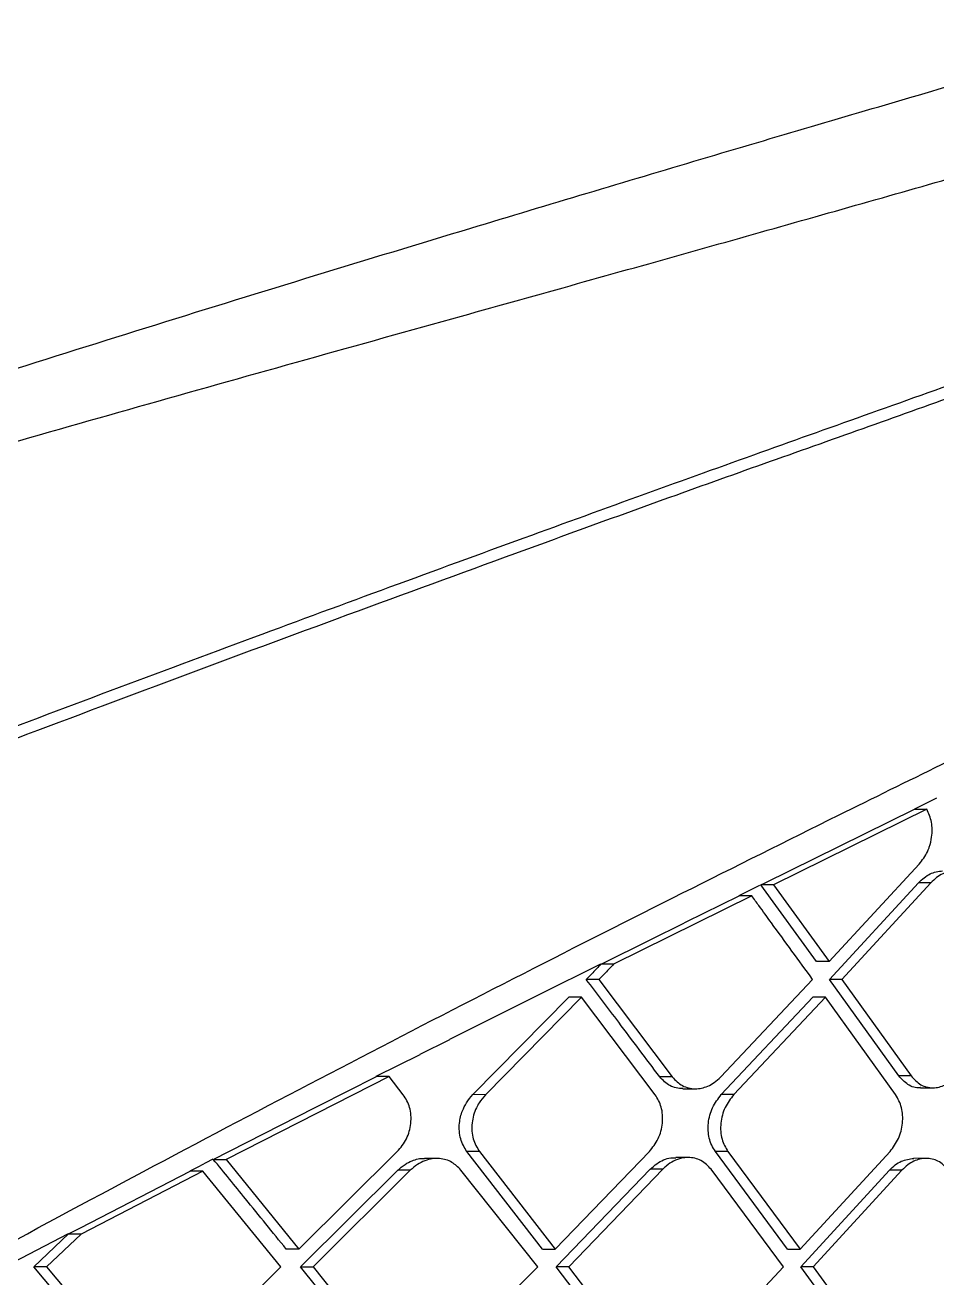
# Model space of a CAD drawing. Extents: x 525 to 609, y 649 to 778.
# Drawn here: x 535.726 to 536.858, y 721.692 to 723.248 of the extents above; entities that cross this region are included whole.
import ezdxf

# ---------------------------------------------------------------- set-up
doc = ezdxf.new("R2010")
doc.units = 0
doc.header["$MEASUREMENT"] = 0
doc.layers.add('1', color=4, linetype='Continuous')

# ---------------------------------------------------------------- blocks, each defined once
blk = doc.blocks.new('JETSETTER')
at = {"layer": '1', "color": 3, "linetype": 'Continuous', "lineweight": 25}
for p, q in [((11.7182, 53.1497), (11.5281, 53.0557)), ((11.641, 53.1193), (11.7031, 53.1499)), ((11.7028, 53.1497), (11.7182, 53.1497)), ((11.7033, 53.1504), (11.7306, 53.1639)), ((11.5175, 53.0582), (11.641, 53.1193)), ((11.5971, 52.9605), (11.709, 53.0816)), ((11.5124, 53.0557), (11.5175, 53.0582)), ((11.5974, 52.9385), (11.7079, 53.0585)), ((11.7234, 53.0585), (11.6129, 52.9385)), ((11.7234, 53.0585), (11.7079, 53.0585)), ((11.501, 53.0423), (11.3296, 52.9572)), ((11.4197, 53.0098), (11.4854, 53.0423)), ((11.4853, 53.0427), (11.5109, 53.0554)), ((11.501, 53.0423), (11.4854, 53.0423)), ((11.5816, 52.9605), (11.5125, 53.0557)), ((11.5281, 53.0557), (11.5125, 53.0557)), ((11.5281, 53.0557), (11.5971, 52.9605)), ((11.4152, 53.0075), (11.4197, 53.0098)), ((11.3765, 52.9883), (11.4152, 53.0075)), ((11.314, 52.9573), (11.3765, 52.9883)), ((11.2374, 52.9196), (11.3139, 52.9577)), ((11.3296, 52.9572), (11.314, 52.9573)), ((11.5971, 52.9605), (11.5816, 52.9605)), ((11.3113, 52.9384), (11.2957, 52.9385)), ((11.3113, 52.9384), (11.4024, 52.8173)), ((11.4625, 52.8173), (11.5766, 52.9385)), ((11.6834, 52.8186), (11.5974, 52.9385)), ((11.6129, 52.9385), (11.5975, 52.9385)), ((11.6129, 52.9385), (11.6989, 52.8186)), ((11.1264, 52.8641), (11.2374, 52.9195)), ((11.155, 52.7954), (11.2742, 52.9165)), ((11.2898, 52.9164), (11.1707, 52.7953)), ((11.2898, 52.9164), (11.2742, 52.9165)), ((11.3813, 52.7953), (11.2898, 52.9164)), ((11.4632, 52.7954), (11.577, 52.9165)), ((11.5925, 52.9165), (11.4787, 52.7954)), ((11.5925, 52.9165), (11.577, 52.9165)), ((11.6796, 52.7954), (11.5925, 52.9165)), ((11.0895, 52.8455), (11.1264, 52.864)), ((11.0351, 52.8182), (11.0895, 52.8454)), ((11.0509, 52.8177), (10.8486, 52.715)), ((10.9632, 52.7813), (11.0353, 52.8178)), ((11.0509, 52.8177), (11.0353, 52.8178)), ((11.0686, 52.7953), (11.0509, 52.8177)), ((11.4024, 52.8173), (11.3869, 52.8174)), ((11.6989, 52.8186), (11.6834, 52.8186)), ((11.1707, 52.7953), (11.155, 52.7954)), ((11.4154, 52.8027), (11.4309, 52.8027)), ((11.4787, 52.7954), (11.4633, 52.7954)), ((11.7106, 52.804), (11.726, 52.8039)), ((10.8328, 52.715), (10.9585, 52.7789)), ((10.9585, 52.7789), (10.9632, 52.7813)), ((10.824, 52.7111), (10.8326, 52.7155)), ((10.8329, 52.715), (10.8486, 52.715)), ((10.8486, 52.715), (10.9391, 52.6035)), ((10.9391, 52.6035), (11.0611, 52.7246)), ((11.1104, 52.7161), (11.0949, 52.7162)), ((11.2414, 52.6036), (11.1476, 52.7247)), ((11.1632, 52.7246), (11.1476, 52.7247)), ((11.1632, 52.7246), (11.257, 52.6035)), ((11.257, 52.6035), (11.374, 52.7246)), ((11.4223, 52.7173), (11.4067, 52.7173)), ((11.5456, 52.6036), (11.456, 52.7247)), ((11.4715, 52.7247), (11.4561, 52.7247)), ((11.4715, 52.7247), (11.5611, 52.6036)), ((11.5611, 52.6036), (11.6727, 52.7247)), ((11.7177, 52.7162), (11.7021, 52.7163)), ((10.6679, 52.6302), (10.8041, 52.7003)), ((10.82, 52.7003), (10.6686, 52.6223)), ((10.804, 52.7007), (10.8149, 52.7063)), ((10.82, 52.7003), (10.8042, 52.7004)), ((10.8148, 52.7063), (10.824, 52.711)), ((10.9168, 52.5815), (10.82, 52.7003)), ((10.9411, 52.5816), (11.0617, 52.7015)), ((11.0773, 52.7015), (10.9568, 52.5815)), ((11.0773, 52.7015), (11.0617, 52.7015)), ((11.2356, 52.5815), (11.14, 52.7018)), ((11.2584, 52.5816), (11.375, 52.7027)), ((11.2739, 52.5815), (11.3906, 52.7027)), ((11.3906, 52.7027), (11.375, 52.7027)), ((11.5406, 52.5816), (11.4507, 52.7027)), ((11.5618, 52.5817), (11.672, 52.7016)), ((11.6874, 52.7016), (11.5773, 52.5816)), ((11.6874, 52.7016), (11.672, 52.7016)), ((10.5472, 52.5678), (10.6529, 52.6229)), ((10.61, 52.5816), (10.653, 52.6227)), ((10.6686, 52.6223), (10.6259, 52.5815)), ((10.6686, 52.6223), (10.6528, 52.6223)), ((10.653, 52.6225), (10.6679, 52.6302)), ((10.9391, 52.6035), (10.9233, 52.6036)), ((11.2414, 52.6036), (11.257, 52.6035)), ((11.5456, 52.6036), (11.5611, 52.6036)), ((10.7116, 52.4605), (10.61, 52.5816)), ((10.6259, 52.5816), (10.61, 52.5816)), ((10.6259, 52.5816), (10.7274, 52.4604)), ((10.7931, 52.4604), (10.9168, 52.5815)), ((11.0372, 52.4616), (10.9411, 52.5816)), ((10.9411, 52.5816), (10.9568, 52.5815)), ((10.9568, 52.5815), (11.0528, 52.4616)), ((11.1155, 52.4612), (11.2356, 52.5815)), ((11.3511, 52.4605), (11.2584, 52.5816)), ((11.3666, 52.4604), (11.2739, 52.5815)), ((11.427, 52.4605), (11.5406, 52.5816)), ((11.6496, 52.4617), (11.5618, 52.5816)), ((11.5773, 52.5816), (11.5618, 52.5816)), ((11.5773, 52.5816), (11.665, 52.4617))]:
    blk.add_line(p, q, dxfattribs=at)
at = {"layer": '1', "color": 3, "linetype": 'Continuous', "lineweight": 25, "flags": 128}
blk.add_lwpolyline([(11.2739, 52.5815), (11.2652, 52.5816), (11.2584, 52.5816)], dxfattribs=at)
at = {"layer": '1', "color": 3, "linetype": 'Continuous', "lineweight": 25}
for points, knots in [([(12.8151, 54.7959), (12.7584, 54.7928), (12.6426, 54.7865), (12.4467, 54.7677), (12.2453, 54.7441), (12.0464, 54.7162), (11.8535, 54.6856), (11.6688, 54.6534), (11.4858, 54.6189), (11.3077, 54.5829), (11.1368, 54.5464), (10.977, 54.5106), (10.8196, 54.4739), (10.6563, 54.4345), (10.4655, 54.3868), (10.2449, 54.3295), (9.9922, 54.2611), (9.7331, 54.1883), (9.4821, 54.1155), (9.2858, 54.0571), (9.1452, 54.0145), (9.0524, 53.9863), (8.9667, 53.9599), (8.8757, 53.9318), (8.7632, 53.8968), (8.6136, 53.8498), (8.4337, 53.7928), (8.3033, 53.7508), (8.2366, 53.7294)], [0, 0, 0, 0, 0.056303, 0.114876, 0.169259, 0.219762, 0.26657, 0.309805, 0.349519, 0.391386, 0.428222, 0.460718, 0.493528, 0.527431, 0.562323, 0.610808, 0.661171, 0.713486, 0.763922, 0.808021, 0.827362, 0.845179, 0.861467, 0.876681, 0.897434, 0.925925, 0.96216, 1, 1, 1, 1]), ([(8.2705, 53.6632), (8.4182, 53.7125), (8.7131, 53.811), (9.1499, 53.9537), (9.5806, 54.0898), (10.0042, 54.2174), (10.421, 54.3352), (10.8298, 54.4419), (11.2275, 54.5357), (11.6094, 54.6144), (11.9405, 54.672), (12.2238, 54.712), (12.4631, 54.7386), (12.6876, 54.756), (12.8181, 54.7607), (12.8834, 54.763)], [0, 0, 0, 0, 0.083389, 0.166545, 0.249266, 0.331862, 0.414655, 0.498053, 0.581911, 0.665728, 0.748938, 0.811246, 0.87376, 0.936869, 1, 1, 1, 1]), ([(8.5462, 53.9503), (8.5637, 53.9548), (8.5987, 53.9638), (8.6511, 53.9773), (8.7033, 53.9906), (8.7552, 54.0039), (8.8069, 54.0171), (8.8584, 54.0301), (8.9097, 54.0431), (8.9608, 54.056), (9.0117, 54.0688), (9.0624, 54.0816), (9.192, 54.114), (9.3975, 54.1649), (9.6773, 54.233), (9.9503, 54.298), (10.1546, 54.3457), (10.2919, 54.3773), (10.3672, 54.3945), (10.4412, 54.4113), (10.514, 54.4277), (10.5855, 54.4437), (10.6557, 54.4593), (10.7017, 54.4695), (10.7246, 54.4745)], [0, 0, 0, 0, 0.022384, 0.044727, 0.067028, 0.089291, 0.111515, 0.133702, 0.155854, 0.177971, 0.200055, 0.222107, 0.244128, 0.36986, 0.493745, 0.621212, 0.746274, 0.783195, 0.819876, 0.856325, 0.892552, 0.928567, 0.964379, 1, 1, 1, 1]), ([(8.7458, 53.0655), (8.8804, 53.1148), (9.1501, 53.2135), (9.5558, 53.3555), (9.961, 53.4937), (10.3643, 53.6261), (10.7637, 53.7527), (11.1235, 53.8628), (11.4397, 53.9574), (11.7112, 54.0375), (11.9648, 54.1112), (12.1954, 54.1792), (12.4028, 54.2397), (12.5877, 54.2928), (12.7543, 54.3394), (12.8525, 54.3665), (12.9016, 54.3801)], [0, 0, 0, 0, 0.082589, 0.165416, 0.24837, 0.331192, 0.414034, 0.497446, 0.56062, 0.623394, 0.686188, 0.749611, 0.812567, 0.875073, 0.937549, 1, 1, 1, 1]), ([(8.757, 53.0333), (8.8899, 53.0789), (9.1561, 53.1703), (9.5574, 53.2987), (9.9586, 53.4226), (10.3583, 53.5407), (10.7546, 53.6541), (11.1123, 53.754), (11.4275, 53.8421), (11.699, 53.9189), (11.9532, 53.9924), (12.1846, 54.0628), (12.3917, 54.1285), (12.5752, 54.1885), (12.739, 54.2443), (12.8355, 54.2771), (12.8837, 54.2934)], [0, 0, 0, 0, 0.082411, 0.164951, 0.247638, 0.330248, 0.412935, 0.496232, 0.559503, 0.622548, 0.685579, 0.749219, 0.81255, 0.875197, 0.937632, 1, 1, 1, 1]), ([(9.0568, 52.6339), (9.1761, 52.6852), (9.4209, 52.7904), (9.7859, 52.94), (10.157, 53.0879), (10.5219, 53.2284), (10.8796, 53.3624), (11.1598, 53.4653), (11.3681, 53.5411), (11.5119, 53.5928), (11.6525, 53.643), (11.7882, 53.6911), (11.9169, 53.7378), (12.0405, 53.7819), (12.1581, 53.8227), (12.2687, 53.8618), (12.3664, 53.8972), (12.4518, 53.9282), (12.5324, 53.9567), (12.6083, 53.9834), (12.6884, 54.0126), (12.764, 54.0436), (12.8142, 54.0599), (12.837, 54.0673)], [0, 0, 0, 0, 0.082249, 0.168725, 0.250938, 0.337838, 0.421226, 0.501438, 0.538138, 0.573957, 0.608923, 0.645818, 0.681064, 0.714276, 0.751294, 0.786327, 0.81865, 0.848238, 0.87506, 0.90615, 0.934321, 0.970126, 1, 1, 1, 1]), ([(12.837, 54.0668), (12.7887, 54.0487), (12.6922, 54.0125), (12.5306, 53.9518), (12.3535, 53.8843), (12.1582, 53.8101), (11.9429, 53.7326), (11.7098, 53.6467), (11.4634, 53.5603), (11.158, 53.4492), (10.7896, 53.3139), (10.3604, 53.1513), (9.9278, 52.9814), (9.4946, 52.805), (9.2067, 52.6813), (9.0628, 52.6195)], [0, 0, 0, 0, 0.062561, 0.125095, 0.187382, 0.249789, 0.312754, 0.37631, 0.439125, 0.501607, 0.601699, 0.701611, 0.80118, 0.900668, 1, 1, 1, 1]), ([(9.9738, 52.2694), (10.1133, 52.3497), (10.393, 52.5107), (10.8101, 52.7352), (11.2181, 52.9472), (11.569, 53.1231), (11.8616, 53.2667), (12.0982, 53.3814), (12.3209, 53.4883), (12.5274, 53.5873), (12.7184, 53.6789), (12.8269, 53.7319), (12.881, 53.7583)], [0, 0, 0, 0, 0.128088, 0.256805, 0.38361, 0.50883, 0.593008, 0.67492, 0.754537, 0.836903, 0.918629, 1, 1, 1, 1]), ([(11.709, 53.0816), (11.7127, 53.0865), (11.7169, 53.0919), (11.7202, 53.0996), (11.7225, 53.1055), (11.7252, 53.1171), (11.7252, 53.1341), (11.7206, 53.1445), (11.7182, 53.1497)], [0, 0, 0, 0, 0.24967, 0.279536, 0.331357, 0.500499, 0.750435, 1, 1, 1, 1]), ([(11.7079, 53.0585), (11.7126, 53.0627), (11.7218, 53.0711), (11.7326, 53.0725), (11.738, 53.0731)], [0, 0, 0, 0, 0.504663, 1, 1, 1, 1]), ([(11.78, 53.0588), (11.7782, 53.061), (11.7746, 53.0654), (11.7659, 53.0713), (11.7534, 53.0744), (11.7402, 53.0711), (11.7302, 53.0652), (11.7257, 53.0607), (11.7234, 53.0585)], [0, 0, 0, 0, 0.129851, 0.256576, 0.500027, 0.739827, 0.867449, 1, 1, 1, 1]), ([(11.5766, 52.9385), (11.5595, 52.9619), (11.5373, 52.9924), (11.5121, 53.027), (11.504, 53.0382), (11.501, 53.0423)], [0, 0, 0, 0, 0.6756649, 0.8817556, 1, 1, 1, 1]), ([(11.314, 52.9573), (11.3106, 52.9538), (11.3045, 52.9475), (11.2984, 52.9412), (11.2957, 52.9385)], [0, 0, 0, 0, 0.5600059, 1, 1, 1, 1]), ([(11.3296, 52.9572), (11.3262, 52.9537), (11.3201, 52.9475), (11.314, 52.9412), (11.3113, 52.9384)], [0, 0, 0, 0, 0.560005, 1, 1, 1, 1]), ([(11.3869, 52.8174), (11.3699, 52.84), (11.3397, 52.8803), (11.3091, 52.9207), (11.2957, 52.9385)], [0, 0, 0, 0, 0.559996, 1, 1, 1, 1]), ([(11.4154, 52.8028), (11.4126, 52.803), (11.4071, 52.8033), (11.3968, 52.8072), (11.3908, 52.8133), (11.3869, 52.8174)], [0, 0, 0, 0, 0.249456, 0.504097, 1, 1, 1, 1]), ([(11.4024, 52.8173), (11.4063, 52.8132), (11.4123, 52.807), (11.4227, 52.8034), (11.4333, 52.8021), (11.4444, 52.8045), (11.4549, 52.8102), (11.4599, 52.8149), (11.4625, 52.8173)], [0, 0, 0, 0, 0.246465, 0.372345, 0.499788, 0.727716, 0.8584, 1, 1, 1, 1]), ([(11.7106, 52.8042), (11.7103, 52.8041), (11.7048, 52.8029), (11.6943, 52.8072), (11.687, 52.8148), (11.6834, 52.8186)], [0, 0, 0, 0, 0.027847, 0.519805, 1, 1, 1, 1]), ([(11.6989, 52.8186), (11.7027, 52.8144), (11.7102, 52.8063), (11.7257, 52.8028), (11.7389, 52.8057), (11.7489, 52.8116), (11.7534, 52.816), (11.7557, 52.8182)], [0, 0, 0, 0, 0.252858, 0.499319, 0.738816, 0.8668, 1, 1, 1, 1]), ([(11.0611, 52.7246), (11.0653, 52.7297), (11.0736, 52.7398), (11.0782, 52.7566), (11.0784, 52.7698), (11.0764, 52.7826), (11.0717, 52.7903), (11.0686, 52.7953)], [0, 0, 0, 0, 0.249753, 0.499624, 0.631907, 0.759439, 1, 1, 1, 1]), ([(11.1475, 52.7247), (11.1445, 52.7297), (11.1399, 52.7373), (11.1379, 52.75), (11.138, 52.7619), (11.1411, 52.774), (11.147, 52.7861), (11.1522, 52.7921), (11.155, 52.7954)], [0, 0, 0, 0, 0.239576, 0.366007, 0.496528, 0.694512, 0.833906, 1, 1, 1, 1]), ([(11.1707, 52.7953), (11.1678, 52.792), (11.1635, 52.7871), (11.1572, 52.7754), (11.1537, 52.7633), (11.1535, 52.7501), (11.1555, 52.7373), (11.1601, 52.7297), (11.1632, 52.7246)], [0, 0, 0, 0, 0.167319, 0.251739, 0.500682, 0.631481, 0.758725, 1, 1, 1, 1]), ([(11.374, 52.7246), (11.378, 52.7298), (11.386, 52.74), (11.3904, 52.7569), (11.3906, 52.7702), (11.3886, 52.7829), (11.3842, 52.7905), (11.3813, 52.7953)], [0, 0, 0, 0, 0.249818, 0.499431, 0.635783, 0.764771, 1, 1, 1, 1]), ([(11.456, 52.7247), (11.4544, 52.7273), (11.4511, 52.7324), (11.4471, 52.7441), (11.4463, 52.7602), (11.4514, 52.7799), (11.4593, 52.7902), (11.4632, 52.7954)], [0, 0, 0, 0, 0.130681, 0.257298, 0.497728, 0.748935, 1, 1, 1, 1]), ([(11.4787, 52.7954), (11.4748, 52.7902), (11.4669, 52.78), (11.4625, 52.7631), (11.4623, 52.7498), (11.4643, 52.7371), (11.4687, 52.7295), (11.4715, 52.7247)], [0, 0, 0, 0, 0.249293, 0.500009, 0.634934, 0.763739, 1, 1, 1, 1]), ([(11.6727, 52.7247), (11.6765, 52.7299), (11.6842, 52.7402), (11.689, 52.76), (11.6882, 52.7798), (11.6825, 52.7902), (11.6796, 52.7954)], [0, 0, 0, 0, 0.249951, 0.499992, 0.750228, 1, 1, 1, 1]), ([(10.9233, 52.6036), (10.9065, 52.6244), (10.8765, 52.6615), (10.8462, 52.6987), (10.8328, 52.715)], [0, 0, 0, 0, 0.559992, 1, 1, 1, 1]), ([(11.0617, 52.7015), (11.0646, 52.7041), (11.0701, 52.709), (11.0812, 52.7143), (11.0897, 52.7167), (11.0947, 52.7161), (11.0949, 52.7161)], [0, 0, 0, 0, 0.302857, 0.56806, 0.984163, 1, 1, 1, 1]), ([(11.14, 52.7018), (11.1365, 52.7053), (11.1291, 52.7127), (11.116, 52.7164), (11.1044, 52.716), (11.0951, 52.7136), (11.0857, 52.7089), (11.0802, 52.704), (11.0773, 52.7015)], [0, 0, 0, 0, 0.209899, 0.445388, 0.573692, 0.708835, 0.85092, 1, 1, 1, 1]), ([(11.375, 52.7027), (11.3777, 52.7052), (11.3828, 52.71), (11.3915, 52.7146), (11.3996, 52.7171), (11.4046, 52.7171), (11.4067, 52.7171)], [0, 0, 0, 0, 0.282617, 0.554951, 0.817242, 1, 1, 1, 1]), ([(11.4507, 52.7027), (11.4468, 52.7068), (11.4408, 52.713), (11.4304, 52.7167), (11.4221, 52.7176), (11.4132, 52.7166), (11.4039, 52.7132), (11.3963, 52.7081), (11.392, 52.7041), (11.3906, 52.7027)], [0, 0, 0, 0, 0.247544, 0.372987, 0.499357, 0.622231, 0.769476, 0.91981, 1, 1, 1, 1]), ([(11.672, 52.7016), (11.6743, 52.7039), (11.6788, 52.7083), (11.6889, 52.7145), (11.6969, 52.7155), (11.7022, 52.7162)], [0, 0, 0, 0, 0.258581, 0.513732, 1, 1, 1, 1]), ([(11.7445, 52.7019), (11.7427, 52.7041), (11.7391, 52.7085), (11.7302, 52.7144), (11.7176, 52.7175), (11.7043, 52.7143), (11.6943, 52.7084), (11.6898, 52.7039), (11.6874, 52.7016)], [0, 0, 0, 0, 0.128728, 0.255082, 0.499973, 0.738111, 0.866177, 1, 1, 1, 1])]:
    blk.add_open_spline(points, degree=3, knots=knots, dxfattribs=at)

msp = doc.modelspace()

# ---------------------------------------------------------------- block references
at = {"layer": '1'}
msp.add_blockref('JETSETTER', (525.1273, 669.1243), dxfattribs=at)

doc.saveas('drawing.dxf')
